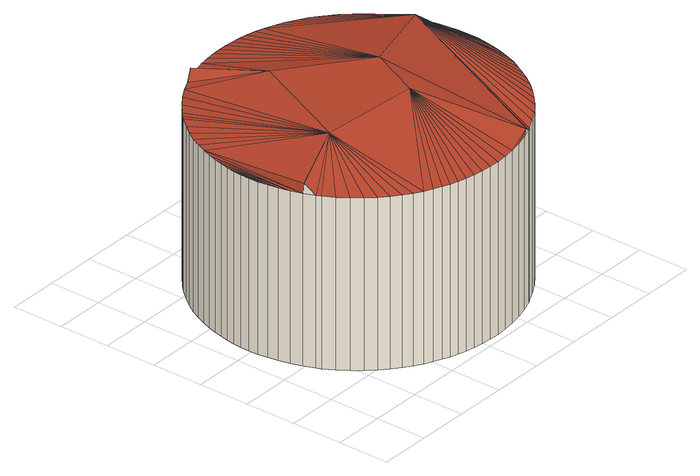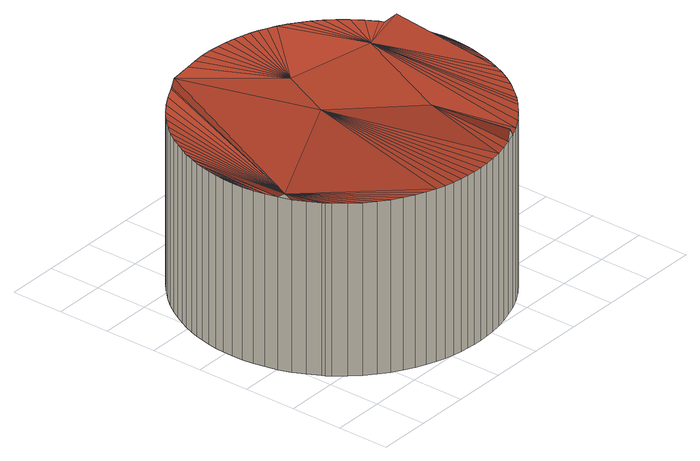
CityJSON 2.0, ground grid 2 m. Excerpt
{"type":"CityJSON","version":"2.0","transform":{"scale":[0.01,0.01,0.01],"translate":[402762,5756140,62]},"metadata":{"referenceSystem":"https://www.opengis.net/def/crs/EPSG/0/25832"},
"CityObjects":{
"building1":{"type":"Building","attributes":{"Gemeindeschluessel":"05515000","Geometrietyp2DReferenz":"3000","function":"51003_1201","roofType":"5000","measuredHeight":7.73},"geometry":[{"type":"Solid","lod":"2","boundaries":[[[[0,1,2,3]],[[4,5,1,0]],[[6,7,5,4]],[[8,9,7,6]],[[10,11,9,8]],[[12,13,11,10]],[[14,15,13,12]],[[16,17,15,14]],[[18,19,17,16]],[[20,21,19,18]],[[22,23,21,20]],[[24,25,23,22]],[[26,27,25,24]],[[28,29,27,26]],[[30,31,29,28]],[[32,33,31,30]],[[34,35,33,32]],[[36,37,35,34]],[[38,39,37,36]],[[40,41,39,38]],[[42,43,41,40]],[[44,45,43,42]],[[46,47,45,44]],[[48,49,47,46]],[[50,51,49,48]],[[52,53,51,50]],[[54,55,53,52]],[[56,57,55,54]],[[58,59,57,56]],[[60,61,59,58]],[[62,63,61,60]],[[64,65,63,62]],[[66,67,65,64]],[[68,69,67,66]],[[70,71,69,68]],[[72,73,71,70]],[[74,75,73,72]],[[76,77,75,74]],[[78,79,77,76]],[[80,81,79,78]],[[82,83,81,80]],[[84,85,83,82]],[[86,87,85,84]],[[88,89,87,86]],[[90,91,89,88]],[[92,93,91,90]],[[94,95,93,92]],[[96,97,95,94]],[[98,99,97,96]],[[100,101,99,98]],[[102,103,101,100]],[[104,105,103,102]],[[106,107,105,104]],[[108,109,107,106]],[[110,111,109,108]],[[112,113,111,110]],[[114,115,113,112]],[[116,117,115,114]],[[118,119,117,116]],[[120,121,119,118]],[[122,123,121,120]],[[124,125,123,122]],[[126,127,125,124]],[[128,129,127,126]],[[130,131,129,128]],[[132,133,131,130]],[[134,135,133,132]],[[136,137,135,134]],[[138,139,137,136]],[[140,141,139,138]],[[142,143,141,140]],[[144,145,143,142]],[[146,147,145,144]],[[148,149,147,146]],[[150,151,149,148]],[[152,153,151,150]],[[154,155,153,152]],[[156,157,155,154]],[[158,159,157,156]],[[160,161,159,158]],[[162,163,161,160]],[[164,165,163,162]],[[166,167,165,164]],[[168,169,167,166]],[[170,171,169,168]],[[172,173,171,170]],[[174,175,173,172]],[[176,177,175,174]],[[178,179,177,176]],[[180,181,179,178]],[[182,183,181,180]],[[184,185,183,182]],[[186,187,185,184]],[[3,2,187,186]],[[188,189,50]],[[188,50,48]],[[190,188,48]],[[190,48,46]],[[190,46,44]],[[190,44,42]],[[190,42,40]],[[190,40,38]],[[190,38,36]],[[190,36,34]],[[190,34,32]],[[190,32,30]],[[190,30,28]],[[191,190,28]],[[4,191,28]],[[4,28,26]],[[6,4,26]],[[6,26,24]],[[6,24,22]],[[8,6,22]],[[8,22,20]],[[10,8,20]],[[10,20,18]],[[12,10,18]],[[12,18,16]],[[16,14,12]],[[192,98,96]],[[192,96,94]],[[192,94,92]],[[192,92,90]],[[192,90,88]],[[192,88,86]],[[192,86,84]],[[192,84,82]],[[192,82,80]],[[192,80,78]],[[192,78,76]],[[192,76,74]],[[193,192,74]],[[193,74,72]],[[193,72,70]],[[193,70,68]],[[193,68,66]],[[193,66,64]],[[193,64,62]],[[193,62,60]],[[193,60,58]],[[193,58,56]],[[188,193,56]],[[188,56,54]],[[188,54,52]],[[52,189,188]],[[110,108,106]],[[112,110,106]],[[112,106,104]],[[114,112,104]],[[114,104,102]],[[116,114,102]],[[118,116,102]],[[118,102,100]],[[120,118,100]],[[120,100,192]],[[122,120,192]],[[124,122,192]],[[126,124,192]],[[128,126,192]],[[130,128,192]],[[132,130,192]],[[134,132,192]],[[136,134,192]],[[138,136,192]],[[140,138,192]],[[142,140,192]],[[144,142,192]],[[194,144,192]],[[194,192,193]],[[193,195,194]],[[148,146,194]],[[150,148,194]],[[150,194,195]],[[152,150,195]],[[154,152,195]],[[156,154,195]],[[158,156,195]],[[160,158,195]],[[162,160,195]],[[164,162,195]],[[166,164,195]],[[168,166,195]],[[170,168,195]],[[172,170,195]],[[172,195,190]],[[174,172,190]],[[176,174,190]],[[178,176,190]],[[180,178,190]],[[182,180,190]],[[184,182,190]],[[186,184,190]],[[3,186,190]],[[0,3,190]],[[190,191,0]],[[193,188,190,195]],[[50,189,52]],[[0,191,4]],[[98,192,100]],[[144,194,146]],[[1,5,7,9,11,13,15,17,19,21,23,25,27,29,31,33,35,37,39,41,43,45,47,49,51,53,55,57,59,61,63,65,67,69,71,73,75,77,79,81,83,85,87,89,91,93,95,97,99,101,103,105,107,109,111,113,115,117,119,121,123,125,127,129,131,133,135,137,139,141,143,145,147,149,151,153,155,157,159,161,163,165,167,169,171,173,175,177,179,181,183,185,187,2]]]],"semantics":{"surfaces":[{"type":"WallSurface"},{"type":"RoofSurface"},{"type":"GroundSurface"}],"values":[[0,0,0,0,0,0,0,0,0,0,0,0,0,0,0,0,0,0,0,0,0,0,0,0,0,0,0,0,0,0,0,0,0,0,0,0,0,0,0,0,0,0,0,0,0,0,0,0,0,0,0,0,0,0,0,0,0,0,0,0,0,0,0,0,0,0,0,0,0,0,0,0,0,0,0,0,0,0,0,0,0,0,0,0,0,0,0,0,0,0,0,0,0,0,1,1,1,1,1,1,1,1,1,1,1,1,1,1,1,1,1,1,1,1,1,1,1,1,1,1,1,1,1,1,1,1,1,1,1,1,1,1,1,1,1,1,1,1,1,1,1,1,1,1,1,1,1,1,1,1,1,1,1,1,1,1,1,1,1,1,1,1,1,1,1,1,1,1,1,1,1,1,1,1,1,1,1,1,1,1,1,1,1,1,1,1,1,1,1,1,1,1,1,1,1,1,1,0,0,0,0,2]]}}]}
},
"vertices":[
[128,367,701],[128,367,26],[136,350,26],[136,350,701],[111,410,701],[111,410,26],[97,453,701],[97,453,26],[86,495,701],[86,495,26],[80,535,701],[80,535,26],[76,574,701],[76,574,26],[74,611,701],[74,611,26],[75,646,701],[75,646,26],[78,679,701],[78,679,26],[82,710,701],[82,710,26],[88,742,701],[88,742,26],[96,774,701],[96,774,26],[106,808,701],[106,808,26],[119,842,701],[119,842,26],[135,878,701],[135,878,26],[154,914,701],[154,914,26],[177,950,701],[177,950,26],[204,986,701],[204,986,26],[235,1022,701],[235,1022,26],[247,1035,701],[247,1035,26],[263,1050,701],[263,1050,26],[303,1085,701],[303,1085,26],[345,1115,701],[345,1115,26],[387,1140,701],[387,1140,26],[429,1161,701],[429,1161,26],[471,1177,701],[471,1177,26],[512,1190,701],[512,1190,26],[552,1200,701],[552,1200,26],[590,1206,701],[590,1206,26],[627,1210,701],[627,1210,26],[662,1212,701],[662,1212,26],[695,1211,701],[695,1211,26],[727,1209,701],[727,1209,26],[759,1205,701],[759,1205,26],[791,1200,701],[791,1200,26],[826,1192,701],[826,1192,26],[861,1181,701],[861,1181,26],[898,1167,701],[898,1167,26],[935,1150,701],[935,1150,26],[973,1130,701],[973,1130,26],[1011,1106,701],[1011,1106,26],[1048,1078,701],[1048,1078,26],[1085,1045,701],[1085,1045,26],[1120,1008,701],[1120,1008,26],[1153,967,701],[1153,967,26],[1166,949,701],[1166,949,26],[1172,940,701],[1172,940,26],[1198,893,701],[1198,893,26],[1219,847,701],[1219,847,26],[1235,801,701],[1235,801,26],[1247,755,701],[1247,755,26],[1255,711,701],[1255,711,26],[1260,668,701],[1260,668,26],[1262,627,701],[1262,627,26],[1261,588,701],[1261,588,26],[1257,552,701],[1257,552,26],[1252,517,701],[1252,517,26],[1245,484,701],[1245,484,26],[1237,454,701],[1237,454,26],[1227,424,701],[1227,424,26],[1215,392,701],[1215,392,26],[1200,361,701],[1200,361,26],[1183,328,701],[1183,328,26],[1162,295,701],[1162,295,26],[1139,262,701],[1139,262,26],[1111,228,701],[1111,228,26],[1080,196,701],[1080,196,26],[1045,165,701],[1045,165,26],[1006,135,701],[1006,135,26],[963,108,701],[963,108,26],[916,83,701],[916,83,26],[906,79,701],[906,79,26],[861,61,701],[861,61,26],[814,47,701],[814,47,26],[768,37,701],[768,37,26],[723,31,701],[723,31,26],[681,28,701],[681,28,26],[640,29,701],[640,29,26],[601,32,701],[601,32,26],[564,37,701],[564,37,26],[530,44,701],[530,44,26],[498,52,701],[498,52,26],[467,62,701],[467,62,26],[438,73,701],[438,73,26],[407,87,701],[407,87,26],[376,103,701],[376,103,26],[344,122,701],[344,122,26],[312,144,701],[312,144,26],[280,170,701],[280,170,26],[248,198,701],[248,198,26],[217,231,701],[217,231,26],[188,268,701],[188,268,26],[160,308,701],[160,308,26],[552,910,782],[457,1171,741],[368,503,782],[112,407,740],[1227,825,718],[832,662,799],[879,68,720],[738,454,799]
]}
